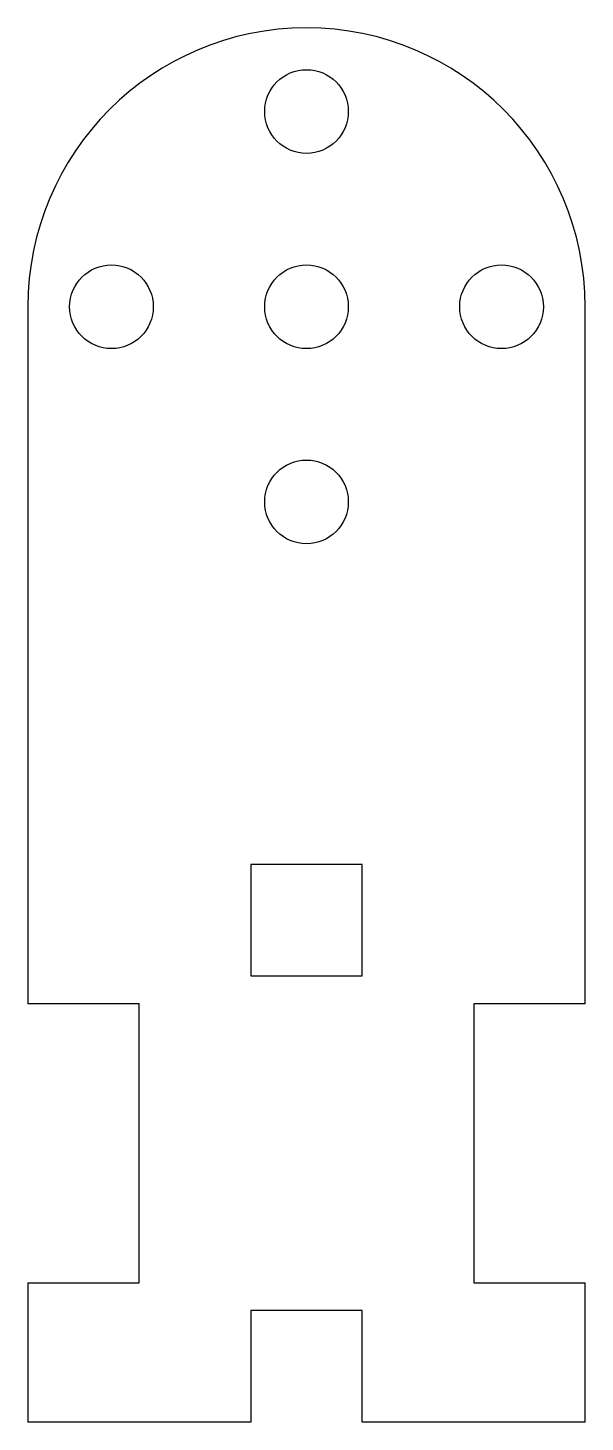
# Model space of a CAD drawing. Header units: millimetres. Extents: x -10 to 10, y -40 to 10.
import ezdxf

# ---------------------------------------------------------------- set-up
doc = ezdxf.new("R2010")
doc.units = ezdxf.units.MM

msp = doc.modelspace()

# ---------------------------------------------------------------- linework, layer by layer
at = {"color": 7, "linetype": 'Continuous', "lineweight": 25}
for p, q in [((-10, 0), (-10, -25)), ((10, -25), (10, 0)), ((-2, -20), (-2, -24)), ((2, -20), (-2, -20)), ((2, -24), (2, -20)), ((-2, -24), (2, -24)), ((-6, -25), (-10, -25)), ((-6, -35), (-6, -25)), ((6, -25), (6, -35)), ((10, -25), (6, -25)), ((-10, -35), (-6, -35)), ((-10, -35), (-10, -40)), ((6, -35), (10, -35)), ((10, -40), (10, -35)), ((-2, -36), (-2, -40)), ((2, -36), (-2, -36)), ((2, -40), (2, -36)), ((-2, -40), (-10, -40)), ((10, -40), (2, -40))]:
    msp.add_line(p, q, dxfattribs=at)
for centre in [(0, 7), (-7, 0), (7, 0), (0, 0), (0, -7)]:
    msp.add_circle(centre, 1.5, dxfattribs=at)
msp.add_arc((0, 0), 10, 0, 180, dxfattribs=at)

doc.saveas('drawing.dxf')
